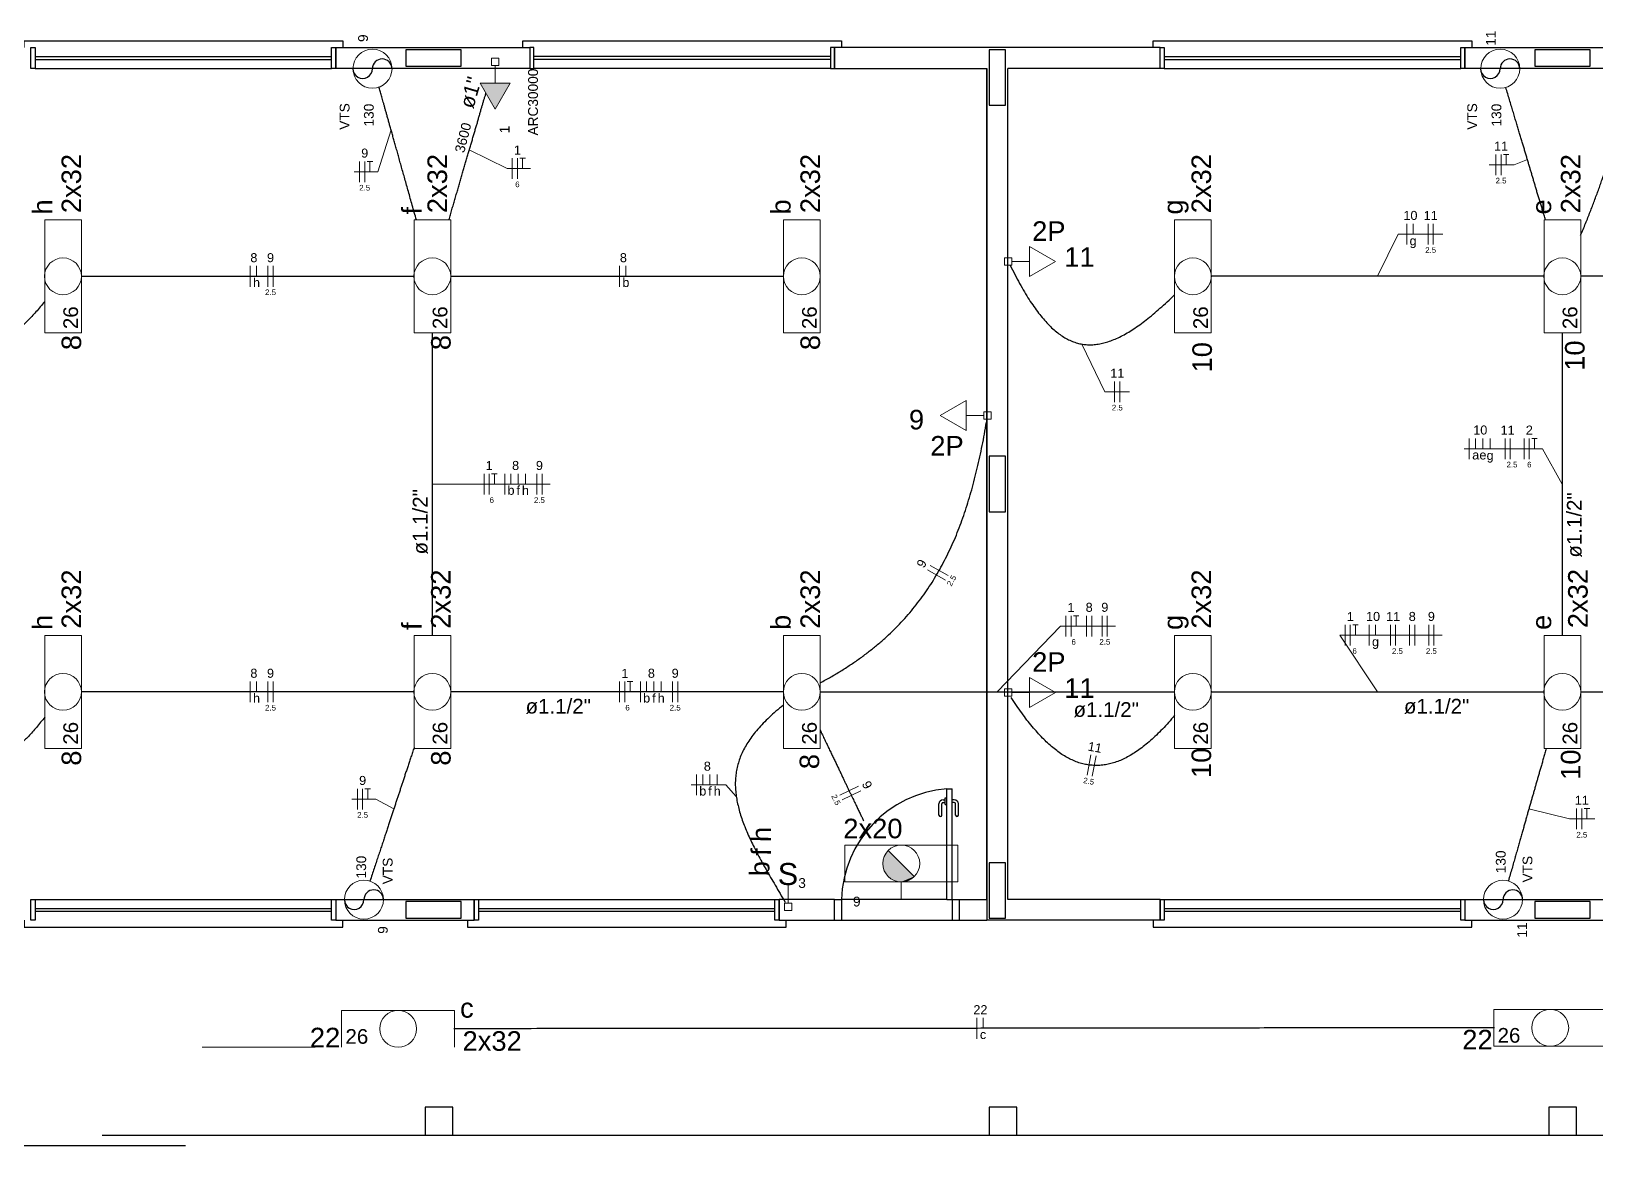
# Model space of a CAD drawing. Extents: x 175 to 700, y 53 to 250.
# Drawn here: x 344 to 355.29, y 209.18 to 217.23 of the extents above; entities that cross this region are included whole.
import ezdxf

# ---------------------------------------------------------------- set-up
doc = ezdxf.new("R2010")
doc.units = 0
doc.header["$LTSCALE"] = 2
doc.linetypes.add('TRACEJADO_G', pattern=[0.375, 0.25, -0.125])
doc.layers.get('0').update_dxf_attribs({"linetype": 'CONTINUOUS'})
for name, color, linetype in [('A-PAREDE', 5, 'CONTINUOUS'), ('A-PISOS-CTEL', 2, 'TRACEJADO_G'), ('A-PISOS-NIVEL', 1, 'CONTINUOUS'), ('A-PORTA', 3, 'CONTINUOUS'), ('A-SOLEIRA', 1, 'CONTINUOUS'), ('AR-ESQ', 2, 'CONTINUOUS')]:
    doc.layers.add(name, color=color, linetype=linetype)
for name, color, linetype, lineweight in [('EL-Condutos', 4, 'CONTINUOUS', 30), ('EL-Fios', 9, 'CONTINUOUS', 20), ('EL-Textos condutos', 7, 'CONTINUOUS', 20), ('EL-Textos fios', 7, 'CONTINUOUS', 20), ('EL-Textos pontos', 5, 'CONTINUOUS', 20), ('P-SIMBOL', 5, 'CONTINUOUS', 20)]:
    doc.layers.add(name, color=color, linetype=linetype, lineweight=lineweight)
doc.styles.add('Arial', font='arial.ttf')

msp = doc.modelspace()

# ---------------------------------------------------------------- hatches: boundary and pattern name
at = {"layer": 'P-SIMBOL', "linetype": 'Continuous'}
for points in [[(347.24, 216.854), (347.348, 216.666), (347.456, 216.854)], [(350.186, 211.314), (350.177, 211.302), (350.173, 211.298), (350.169, 211.293), (350.163, 211.281), (350.16, 211.276), (350.159, 211.273), (350.157, 211.269), (350.156, 211.265), (350.154, 211.258), (350.153, 211.254), (350.151, 211.249), (350.15, 211.242), (350.149, 211.235), (350.149, 211.23), (350.148, 211.225), (350.148, 211.219), (350.149, 211.211), (350.149, 211.207), (350.15, 211.201), (350.15, 211.198), (350.151, 211.195), (350.152, 211.191), (350.152, 211.189), (350.154, 211.185), (350.155, 211.183), (350.155, 211.179), (350.157, 211.177), (350.156, 211.176), (350.157, 211.172), (350.158, 211.168), (350.159, 211.167), (350.16, 211.164), (350.162, 211.162), (350.162, 211.161), (350.164, 211.158), (350.166, 211.155), (350.168, 211.151), (350.17, 211.149), (350.171, 211.147), (350.173, 211.144), (350.174, 211.142), (350.176, 211.14), (350.178, 211.137), (350.18, 211.135), (350.183, 211.132), (350.186, 211.128), (350.188, 211.126), (350.19, 211.124), (350.194, 211.12), (350.197, 211.119), (350.2, 211.116), (350.202, 211.115), (350.204, 211.114), (350.208, 211.111), (350.21, 211.109), (350.215, 211.107), (350.217, 211.105), (350.22, 211.104), (350.222, 211.102), (350.223, 211.102), (350.226, 211.101), (350.227, 211.1), (350.233, 211.098), (350.236, 211.096), (350.238, 211.095), (350.24, 211.095), (350.241, 211.094), (350.244, 211.094), (350.245, 211.093), (350.247, 211.093), (350.249, 211.093), (350.253, 211.092), (350.256, 211.091), (350.259, 211.091), (350.262, 211.09), (350.28, 211.088)], [(350.374, 211.127), (350.186, 211.314), (350.28, 211.088)], [(350.374, 211.127), (350.369, 211.122), (350.365, 211.119), (350.359, 211.115), (350.352, 211.11), (350.35, 211.108), (350.348, 211.107), (350.345, 211.105), (350.342, 211.104), (350.334, 211.1), (350.33, 211.099), (350.323, 211.096), (350.318, 211.094), (350.313, 211.093), (350.304, 211.091), (350.301, 211.09), (350.297, 211.089), (350.28, 211.088)]]:
    msp.add_hatch(color=256, dxfattribs=at).paths.add_polyline_path(points)

# ---------------------------------------------------------------- linework, layer by layer
for centre, start, end in [((346.392, 216.958), 179.981, 0), ((346.533, 216.958), 0.0194, 180), ((354.532, 216.958), 179.982, 0.0006), ((354.673, 216.958), 0.0188, 179.999), ((346.331, 210.959), 179.98, 0.0002), ((346.472, 210.959), 0.0192, 180), ((354.553, 210.959), 179.98, 0.0003), ((354.694, 210.959), 0.0193, 180)]:
    msp.add_arc(centre, 0.0706, start, end)
at = {"layer": 'A-PAREDE', "color": 251}
for p, q in [((349.798, 216.96), (349.798, 217.11)), ((350.898, 217.11), (349.798, 217.11)), ((349.798, 217.11), (349.798, 216.96)), ((352.148, 216.96), (352.148, 217.11)), ((352.148, 216.96), (352.148, 217.11)), ((349.798, 216.96), (350.898, 216.96)), ((350.898, 216.96), (350.898, 210.81)), ((350.898, 216.96), (350.898, 210.96)), ((351.048, 210.96), (351.048, 216.96)), ((352.148, 216.96), (351.048, 216.96)), ((351.048, 210.96), (351.048, 216.96)), ((352.148, 216.96), (351.048, 216.96)), ((346.198, 210.96), (347.198, 210.96)), ((346.198, 210.96), (346.198, 210.81)), ((347.198, 210.96), (347.198, 210.81)), ((349.398, 210.81), (349.398, 210.96)), ((350.698, 210.96), (350.698, 210.81)), ((350.698, 210.96), (350.898, 210.96)), ((352.148, 210.96), (351.048, 210.96)), ((352.148, 210.96), (351.048, 210.96)), ((352.148, 210.96), (352.148, 210.81)), ((352.148, 210.96), (352.148, 210.81)), ((354.348, 210.96), (355.348, 210.96)), ((354.348, 210.96), (354.348, 210.81)), ((346.198, 210.81), (347.198, 210.81)), ((350.698, 210.81), (350.898, 210.81)), ((352.148, 210.81), (350.898, 210.81)), ((352.148, 210.81), (350.898, 210.81)), ((354.348, 210.81), (355.348, 210.81))]:
    msp.add_line(p, q, dxfattribs=at)
for points in [[(347.598, 217.11), (347.598, 216.96), (346.198, 216.96), (346.198, 217.11)], [(346.703, 217.095), (346.703, 216.975), (347.103, 216.975), (347.103, 217.095)], [(350.913, 216.695), (351.033, 216.695), (351.033, 217.095), (350.913, 217.095)], [(350.913, 216.695), (351.033, 216.695), (351.033, 217.095), (350.913, 217.095)], [(352.148, 217.11), (352.178, 217.11), (352.178, 216.96), (352.148, 216.96)], [(352.148, 217.11), (352.178, 217.11), (352.178, 216.96), (352.148, 216.96)], [(355.748, 217.11), (355.748, 216.96), (354.348, 216.96), (354.348, 217.11)], [(354.853, 217.095), (354.853, 216.975), (355.253, 216.975), (355.253, 217.095)], [(350.913, 213.76), (351.033, 213.76), (351.033, 214.16), (350.913, 214.16)], [(350.913, 213.76), (351.033, 213.76), (351.033, 214.16), (350.913, 214.16)], [(350.913, 210.825), (351.033, 210.825), (351.033, 211.225), (350.913, 211.225)], [(350.913, 210.825), (351.033, 210.825), (351.033, 211.225), (350.913, 211.225)], [(346.703, 210.945), (346.703, 210.825), (347.103, 210.825), (347.103, 210.945)], [(349.798, 210.96), (349.398, 210.96), (349.398, 210.81), (349.798, 210.81)], [(352.148, 210.96), (352.178, 210.96), (352.178, 210.81), (352.148, 210.81)], [(352.148, 210.96), (352.178, 210.96), (352.178, 210.81), (352.148, 210.81)], [(354.853, 210.945), (354.853, 210.825), (355.253, 210.825), (355.253, 210.945)], [(347.043, 209.46), (346.843, 209.46), (346.843, 209.26), (347.043, 209.26)], [(351.113, 209.46), (350.913, 209.46), (350.913, 209.26), (351.113, 209.26)], [(351.113, 209.46), (350.913, 209.46), (350.913, 209.26), (351.113, 209.26)], [(355.153, 209.46), (354.953, 209.46), (354.953, 209.26), (355.153, 209.26)]]:
    msp.add_lwpolyline(points, close=True, dxfattribs=at)
for points in [[(352.148, 217.11), (350.898, 217.11)], [(352.148, 217.11), (350.898, 217.11)], [(350.898, 210.96), (350.898, 210.96), (350.898, 216.96)], [(350.898, 210.96), (350.898, 210.96), (350.898, 216.96)]]:
    msp.add_lwpolyline(points, dxfattribs=at)
at = {"layer": 'A-PISOS-CTEL', "color": 251, "linetype": 'TRACEJADO_G', "ltscale": 150}
msp.add_line((345.113, 209.183), (342.162, 209.183), dxfattribs=at)
at = {"layer": 'A-PISOS-NIVEL', "color": 251}
for q in [(369.748, 209.26), (344.513, 209.26)]:
    msp.add_line((344.513, 209.26), q, dxfattribs=at)
at = {"layer": 'A-PORTA', "color": 251}
for p, q in [((350.552, 211.57), (350.552, 211.65)), ((350.572, 211.57), (350.572, 211.65)), ((350.582, 211.68), (350.597, 211.68)), ((350.582, 211.66), (350.597, 211.66)), ((350.597, 211.645), (350.597, 211.695)), ((350.597, 211.695), (350.602, 211.695)), ((350.597, 211.645), (350.602, 211.645)), ((350.647, 211.695), (350.642, 211.695)), ((350.647, 211.645), (350.642, 211.645)), ((350.647, 211.645), (350.647, 211.695)), ((350.662, 211.68), (350.647, 211.68)), ((350.662, 211.66), (350.647, 211.66)), ((350.672, 211.57), (350.672, 211.65)), ((350.692, 211.57), (350.692, 211.65))]:
    msp.add_line(p, q, dxfattribs=at)
for centre, radius, start, end in [((350.677, 210.933), 0.83, 94.7788, 178.1499), ((350.582, 211.65), 0.03, 90, 180), ((350.582, 211.65), 0.01, 90, 180), ((350.662, 211.65), 0.03, 0, 90), ((350.662, 211.65), 0.01, 0, 90), ((350.562, 211.57), 0.01, 180, 0), ((350.682, 211.57), 0.01, 180, 0)]:
    msp.add_arc(centre, radius, start, end, dxfattribs=at)
at = {"layer": 'A-SOLEIRA', "color": 251}
for p, q in [((350.608, 210.96), (349.848, 210.96)), ((349.848, 210.81), (350.648, 210.81))]:
    msp.add_line(p, q, dxfattribs=at)
at = {"layer": 'AR-ESQ', "color": 251}
for p, q in [((344.028, 217.045), (346.168, 217.045)), ((349.768, 217.045), (347.628, 217.045)), ((352.178, 217.045), (354.318, 217.045)), ((344.028, 217.025), (346.168, 217.025)), ((344.028, 216.96), (346.168, 216.96)), ((349.768, 217.025), (347.628, 217.025)), ((349.768, 216.96), (347.628, 216.96)), ((352.178, 217.025), (354.318, 217.025)), ((352.178, 216.96), (354.318, 216.96)), ((350.608, 210.96), (350.608, 211.76)), ((350.608, 211.76), (350.648, 211.76)), ((350.648, 210.96), (350.648, 211.76)), ((344.028, 210.96), (346.168, 210.96)), ((347.228, 210.96), (349.368, 210.96)), ((349.798, 210.96), (349.848, 210.96)), ((349.848, 210.96), (349.848, 210.81)), ((350.608, 210.96), (350.648, 210.96)), ((350.648, 210.96), (350.648, 210.81)), ((350.648, 210.96), (350.698, 210.96)), ((352.178, 210.96), (354.318, 210.96)), ((344.028, 210.895), (346.168, 210.895)), ((344.028, 210.875), (346.168, 210.875)), ((347.228, 210.895), (349.368, 210.895)), ((347.228, 210.875), (349.368, 210.875)), ((352.178, 210.895), (354.318, 210.895)), ((352.178, 210.875), (354.318, 210.875)), ((349.798, 210.81), (349.848, 210.81)), ((350.648, 210.81), (350.698, 210.81))]:
    msp.add_line(p, q, dxfattribs=at)
for points in [[(343.948, 217.11), (343.948, 217.16), (346.248, 217.16), (346.248, 217.11)], [(347.548, 217.11), (347.548, 217.16), (349.848, 217.16), (349.848, 217.11)], [(352.098, 217.11), (352.098, 217.16), (354.398, 217.16), (354.398, 217.11)], [(343.948, 210.81), (343.948, 210.76), (346.248, 210.76), (346.248, 210.81)], [(347.148, 210.81), (347.148, 210.76), (349.448, 210.76), (349.448, 210.81)], [(352.098, 210.81), (352.098, 210.76), (354.398, 210.76), (354.398, 210.81)]]:
    msp.add_lwpolyline(points, dxfattribs=at)
for points in [[(343.998, 217.11), (344.028, 217.11), (344.028, 216.96), (343.998, 216.96)], [(346.168, 217.11), (346.198, 217.11), (346.198, 216.96), (346.168, 216.96)], [(347.628, 217.11), (347.598, 217.11), (347.598, 216.96), (347.628, 216.96)], [(349.798, 217.11), (349.768, 217.11), (349.768, 216.96), (349.798, 216.96)], [(354.318, 217.11), (354.348, 217.11), (354.348, 216.96), (354.318, 216.96)], [(343.998, 210.96), (344.028, 210.96), (344.028, 210.81), (343.998, 210.81)], [(346.168, 210.96), (346.198, 210.96), (346.198, 210.81), (346.168, 210.81)], [(347.198, 210.96), (347.228, 210.96), (347.228, 210.81), (347.198, 210.81)], [(349.368, 210.96), (349.398, 210.96), (349.398, 210.81), (349.368, 210.81)], [(354.318, 210.96), (354.348, 210.96), (354.348, 210.81), (354.318, 210.81)]]:
    msp.add_lwpolyline(points, close=True, dxfattribs=at)
at = {"layer": 'EL-Condutos', "linetype": 'Continuous'}
for points in [[(346.78, 215.866), (346.765, 215.92), (346.75, 215.972), (346.736, 216.022), (346.722, 216.071), (346.709, 216.118), (346.697, 216.163), (346.684, 216.206), (346.672, 216.248), (346.661, 216.289), (346.65, 216.328), (346.64, 216.365), (346.63, 216.401), (346.62, 216.435), (346.611, 216.468), (346.602, 216.5), (346.593, 216.53), (346.585, 216.559), (346.578, 216.586), (346.57, 216.613), (346.563, 216.638), (346.556, 216.661), (346.55, 216.684), (346.544, 216.706), (346.538, 216.726), (346.533, 216.745), (346.528, 216.763), (346.523, 216.78), (346.518, 216.796), (346.514, 216.812), (346.51, 216.826)], [(354.929, 215.867), (354.919, 215.901), (354.909, 215.934), (354.9, 215.966), (354.89, 215.996), (354.882, 216.026), (354.873, 216.055), (354.864, 216.083), (354.856, 216.111), (354.848, 216.138), (354.84, 216.165), (354.832, 216.192), (354.824, 216.219), (354.816, 216.245), (354.808, 216.272), (354.8, 216.299), (354.792, 216.327), (354.783, 216.355), (354.775, 216.384), (354.766, 216.413), (354.757, 216.444), (354.747, 216.475), (354.737, 216.507), (354.727, 216.541), (354.717, 216.576), (354.706, 216.613), (354.695, 216.651), (354.683, 216.691), (354.67, 216.733), (354.657, 216.777), (354.643, 216.822)], [(347.015, 215.868), (347.026, 215.904), (347.036, 215.941), (347.047, 215.977), (347.057, 216.013), (347.068, 216.049), (347.078, 216.084), (347.088, 216.119), (347.098, 216.154), (347.108, 216.188), (347.118, 216.222), (347.128, 216.255), (347.138, 216.288), (347.147, 216.321), (347.157, 216.353), (347.166, 216.384), (347.175, 216.415), (347.184, 216.445), (347.192, 216.475), (347.201, 216.505), (347.209, 216.533), (347.218, 216.561), (347.226, 216.589), (347.233, 216.615), (347.241, 216.641), (347.248, 216.667), (347.255, 216.691), (347.262, 216.715), (347.269, 216.738), (347.276, 216.76), (347.282, 216.782)], [(355.183, 215.755), (355.202, 215.798), (355.219, 215.841), (355.236, 215.883), (355.252, 215.925), (355.268, 215.965), (355.283, 216.005), (355.298, 216.044), (355.312, 216.082), (355.325, 216.12), (355.338, 216.157), (355.351, 216.193), (355.362, 216.228), (355.374, 216.262), (355.384, 216.296), (355.395, 216.329), (355.404, 216.361), (355.414, 216.393), (355.423, 216.423), (355.431, 216.453), (355.439, 216.482), (355.447, 216.51), (355.454, 216.538), (355.46, 216.565), (355.467, 216.59), (355.473, 216.616), (355.478, 216.64), (355.484, 216.664), (355.489, 216.687), (355.493, 216.709), (355.497, 216.73)], [(344.096, 215.276), (344.034, 215.202), (343.973, 215.138), (343.914, 215.083), (343.857, 215.038), (343.802, 215.002), (343.749, 214.974), (343.697, 214.954), (343.647, 214.941), (343.599, 214.935), (343.552, 214.935), (343.508, 214.941), (343.464, 214.953), (343.422, 214.969), (343.382, 214.99), (343.343, 215.015), (343.306, 215.043), (343.27, 215.074), (343.235, 215.108), (343.202, 215.144), (343.17, 215.182), (343.14, 215.221), (343.111, 215.26), (343.083, 215.299), (343.056, 215.338), (343.03, 215.377), (343.005, 215.414), (342.982, 215.449), (342.96, 215.482), (342.938, 215.513), (342.918, 215.54)], [(344.362, 215.459), (344.475, 215.459), (344.58, 215.459), (344.68, 215.459), (344.773, 215.459), (344.862, 215.459), (344.946, 215.459), (345.025, 215.459), (345.101, 215.459), (345.173, 215.459), (345.242, 215.459), (345.309, 215.459), (345.374, 215.459), (345.438, 215.459), (345.5, 215.459), (345.562, 215.459), (345.624, 215.459), (345.687, 215.459), (345.751, 215.459), (345.816, 215.459), (345.883, 215.459), (345.952, 215.459), (346.024, 215.459), (346.1, 215.459), (346.179, 215.459), (346.263, 215.459), (346.351, 215.459), (346.445, 215.459), (346.544, 215.459), (346.65, 215.459), (346.762, 215.459)], [(347.029, 215.459), (347.141, 215.459), (347.247, 215.459), (347.346, 215.459), (347.44, 215.459), (347.528, 215.459), (347.612, 215.459), (347.691, 215.459), (347.767, 215.459), (347.839, 215.459), (347.908, 215.459), (347.975, 215.459), (348.04, 215.459), (348.104, 215.459), (348.166, 215.459), (348.229, 215.459), (348.291, 215.459), (348.353, 215.459), (348.417, 215.459), (348.482, 215.459), (348.549, 215.459), (348.618, 215.459), (348.69, 215.459), (348.766, 215.459), (348.845, 215.459), (348.929, 215.459), (349.017, 215.459), (349.111, 215.459), (349.211, 215.459), (349.316, 215.459), (349.429, 215.459)], [(351.065, 215.54), (351.1, 215.471), (351.134, 215.407), (351.169, 215.347), (351.203, 215.291), (351.237, 215.24), (351.271, 215.194), (351.306, 215.152), (351.34, 215.114), (351.374, 215.08), (351.409, 215.051), (351.444, 215.026), (351.479, 215.006), (351.515, 214.989), (351.551, 214.977), (351.587, 214.969), (351.625, 214.965), (351.663, 214.965), (351.702, 214.97), (351.741, 214.978), (351.782, 214.99), (351.823, 215.006), (351.866, 215.026), (351.91, 215.05), (351.954, 215.078), (352.001, 215.11), (352.048, 215.145), (352.097, 215.185), (352.147, 215.228), (352.199, 215.275), (352.252, 215.325)], [(354.918, 215.459), (354.806, 215.459), (354.7, 215.459), (354.601, 215.459), (354.507, 215.459), (354.418, 215.459), (354.335, 215.459), (354.255, 215.459), (354.18, 215.459), (354.108, 215.459), (354.038, 215.459), (353.971, 215.459), (353.906, 215.459), (353.843, 215.459), (353.78, 215.459), (353.718, 215.459), (353.656, 215.459), (353.593, 215.459), (353.53, 215.459), (353.465, 215.459), (353.398, 215.459), (353.328, 215.459), (353.256, 215.459), (353.181, 215.459), (353.101, 215.459), (353.018, 215.459), (352.929, 215.459), (352.836, 215.459), (352.736, 215.459), (352.63, 215.459), (352.518, 215.459)], [(357.584, 215.459), (357.472, 215.459), (357.366, 215.459), (357.267, 215.459), (357.173, 215.459), (357.085, 215.459), (357.001, 215.459), (356.922, 215.459), (356.846, 215.459), (356.774, 215.459), (356.705, 215.459), (356.638, 215.459), (356.573, 215.459), (356.509, 215.459), (356.447, 215.459), (356.384, 215.459), (356.322, 215.459), (356.26, 215.459), (356.196, 215.459), (356.131, 215.459), (356.064, 215.459), (355.995, 215.459), (355.923, 215.459), (355.847, 215.459), (355.768, 215.459), (355.684, 215.459), (355.596, 215.459), (355.502, 215.459), (355.402, 215.459), (355.297, 215.459), (355.184, 215.459)], [(346.895, 215.051), (346.895, 214.955), (346.895, 214.864), (346.895, 214.777), (346.895, 214.695), (346.895, 214.616), (346.895, 214.54), (346.895, 214.468), (346.895, 214.398), (346.895, 214.331), (346.895, 214.266), (346.895, 214.203), (346.895, 214.14), (346.895, 214.079), (346.895, 214.019), (346.895, 213.959), (346.895, 213.899), (346.895, 213.839), (346.895, 213.777), (346.895, 213.715), (346.895, 213.652), (346.895, 213.587), (346.895, 213.519), (346.895, 213.45), (346.895, 213.377), (346.895, 213.302), (346.895, 213.223), (346.895, 213.141), (346.895, 213.054), (346.895, 212.963), (346.895, 212.867)], [(355.051, 215.051), (355.051, 214.955), (355.051, 214.864), (355.051, 214.777), (355.051, 214.695), (355.051, 214.616), (355.051, 214.54), (355.051, 214.468), (355.051, 214.398), (355.051, 214.331), (355.051, 214.266), (355.051, 214.203), (355.051, 214.14), (355.051, 214.079), (355.051, 214.019), (355.051, 213.959), (355.051, 213.899), (355.051, 213.839), (355.051, 213.777), (355.051, 213.715), (355.051, 213.652), (355.051, 213.587), (355.051, 213.519), (355.051, 213.45), (355.051, 213.377), (355.051, 213.302), (355.051, 213.223), (355.051, 213.141), (355.051, 213.054), (355.051, 212.963), (355.051, 212.867)], [(349.694, 212.525), (349.77, 212.566), (349.842, 212.609), (349.912, 212.654), (349.978, 212.699), (350.041, 212.746), (350.102, 212.795), (350.16, 212.845), (350.215, 212.896), (350.267, 212.949), (350.317, 213.003), (350.364, 213.059), (350.409, 213.116), (350.452, 213.174), (350.492, 213.234), (350.53, 213.296), (350.566, 213.359), (350.6, 213.423), (350.632, 213.489), (350.663, 213.557), (350.691, 213.626), (350.718, 213.697), (350.743, 213.769), (350.766, 213.843), (350.788, 213.918), (350.809, 213.996), (350.828, 214.074), (350.847, 214.155), (350.864, 214.237), (350.88, 214.32), (350.894, 214.405)], [(344.098, 212.277), (344.037, 212.203), (343.979, 212.138), (343.922, 212.082), (343.866, 212.033), (343.813, 211.992), (343.761, 211.958), (343.71, 211.931), (343.661, 211.911), (343.614, 211.897), (343.568, 211.888), (343.524, 211.886), (343.481, 211.888), (343.439, 211.895), (343.399, 211.907), (343.36, 211.923), (343.322, 211.943), (343.286, 211.966), (343.251, 211.993), (343.217, 212.022), (343.184, 212.053), (343.153, 212.087), (343.122, 212.123), (343.092, 212.159), (343.064, 212.197), (343.036, 212.236), (343.01, 212.275), (342.984, 212.314), (342.959, 212.353), (342.935, 212.391), (342.912, 212.428)], [(346.762, 212.459), (346.65, 212.459), (346.544, 212.459), (346.445, 212.459), (346.351, 212.459), (346.263, 212.459), (346.179, 212.459), (346.1, 212.459), (346.024, 212.459), (345.952, 212.459), (345.883, 212.459), (345.816, 212.459), (345.751, 212.459), (345.687, 212.459), (345.624, 212.459), (345.562, 212.459), (345.5, 212.459), (345.438, 212.459), (345.374, 212.459), (345.309, 212.459), (345.242, 212.459), (345.173, 212.459), (345.101, 212.459), (345.025, 212.459), (344.946, 212.459), (344.862, 212.459), (344.773, 212.459), (344.68, 212.459), (344.58, 212.459), (344.475, 212.459), (344.362, 212.459)], [(349.429, 212.459), (349.316, 212.459), (349.211, 212.459), (349.111, 212.459), (349.017, 212.459), (348.929, 212.459), (348.845, 212.459), (348.766, 212.459), (348.69, 212.459), (348.618, 212.459), (348.549, 212.459), (348.482, 212.459), (348.417, 212.459), (348.353, 212.459), (348.291, 212.459), (348.229, 212.459), (348.166, 212.459), (348.104, 212.459), (348.04, 212.459), (347.975, 212.459), (347.908, 212.459), (347.839, 212.459), (347.767, 212.459), (347.691, 212.459), (347.612, 212.459), (347.528, 212.459), (347.44, 212.459), (347.346, 212.459), (347.247, 212.459), (347.141, 212.459), (347.029, 212.459)], [(349.694, 212.459), (349.814, 212.459), (349.927, 212.459), (350.033, 212.459), (350.133, 212.459), (350.227, 212.459), (350.317, 212.459), (350.401, 212.459), (350.482, 212.459), (350.559, 212.459), (350.632, 212.459), (350.704, 212.459), (350.773, 212.459), (350.841, 212.459), (350.907, 212.459), (350.973, 212.459), (351.039, 212.459), (351.106, 212.459), (351.174, 212.459), (351.243, 212.459), (351.314, 212.459), (351.388, 212.459), (351.465, 212.459), (351.545, 212.459), (351.63, 212.459), (351.719, 212.459), (351.814, 212.459), (351.914, 212.459), (352.02, 212.459), (352.133, 212.459), (352.253, 212.459)], [(352.253, 212.289), (352.209, 212.238), (352.165, 212.19), (352.121, 212.147), (352.079, 212.107), (352.036, 212.072), (351.994, 212.04), (351.953, 212.013), (351.912, 211.989), (351.872, 211.969), (351.832, 211.953), (351.792, 211.941), (351.753, 211.933), (351.714, 211.928), (351.676, 211.928), (351.637, 211.931), (351.599, 211.938), (351.561, 211.948), (351.523, 211.963), (351.486, 211.981), (351.448, 212.002), (351.411, 212.028), (351.374, 212.057), (351.336, 212.09), (351.299, 212.126), (351.262, 212.166), (351.225, 212.209), (351.187, 212.256), (351.15, 212.307), (351.112, 212.361), (351.074, 212.419)], [(352.518, 212.459), (352.63, 212.459), (352.736, 212.459), (352.836, 212.459), (352.929, 212.459), (353.018, 212.459), (353.101, 212.459), (353.181, 212.459), (353.256, 212.459), (353.328, 212.459), (353.398, 212.459), (353.465, 212.459), (353.53, 212.459), (353.593, 212.459), (353.656, 212.459), (353.718, 212.459), (353.78, 212.459), (353.843, 212.459), (353.906, 212.459), (353.971, 212.459), (354.038, 212.459), (354.108, 212.459), (354.18, 212.459), (354.255, 212.459), (354.335, 212.459), (354.418, 212.459), (354.507, 212.459), (354.601, 212.459), (354.7, 212.459), (354.806, 212.459), (354.918, 212.459)], [(355.184, 212.459), (355.297, 212.459), (355.402, 212.459), (355.502, 212.459), (355.596, 212.459), (355.684, 212.459), (355.768, 212.459), (355.847, 212.459), (355.923, 212.459), (355.995, 212.459), (356.064, 212.459), (356.131, 212.459), (356.196, 212.459), (356.26, 212.459), (356.322, 212.459), (356.384, 212.459), (356.447, 212.459), (356.509, 212.459), (356.573, 212.459), (356.638, 212.459), (356.705, 212.459), (356.774, 212.459), (356.846, 212.459), (356.922, 212.459), (357.001, 212.459), (357.085, 212.459), (357.173, 212.459), (357.267, 212.459), (357.366, 212.459), (357.472, 212.459), (357.584, 212.459)], [(349.429, 212.363), (349.375, 212.319), (349.327, 212.275), (349.283, 212.232), (349.244, 212.189), (349.209, 212.147), (349.179, 212.104), (349.153, 212.062), (349.132, 212.02), (349.114, 211.977), (349.101, 211.935), (349.091, 211.892), (349.085, 211.849), (349.082, 211.806), (349.083, 211.762), (349.087, 211.718), (349.094, 211.673), (349.104, 211.628), (349.116, 211.581), (349.132, 211.534), (349.15, 211.486), (349.17, 211.438), (349.193, 211.388), (349.218, 211.337), (349.245, 211.285), (349.274, 211.231), (349.304, 211.176), (349.336, 211.12), (349.37, 211.063), (349.405, 211.003), (349.441, 210.942)], [(349.694, 212.184), (349.711, 212.148), (349.727, 212.113), (349.744, 212.079), (349.759, 212.047), (349.774, 212.015), (349.789, 211.985), (349.803, 211.956), (349.816, 211.928), (349.829, 211.901), (349.842, 211.875), (349.854, 211.849), (349.865, 211.825), (349.876, 211.802), (349.887, 211.78), (349.897, 211.758), (349.907, 211.738), (349.917, 211.718), (349.926, 211.699), (349.934, 211.681), (349.943, 211.664), (349.951, 211.647), (349.958, 211.631), (349.965, 211.616), (349.972, 211.602), (349.979, 211.588), (349.985, 211.575), (349.991, 211.562), (349.997, 211.551), (350.002, 211.539), (350.008, 211.528)], [(346.763, 212.057), (346.752, 212.022), (346.741, 211.989), (346.73, 211.957), (346.72, 211.926), (346.71, 211.896), (346.7, 211.867), (346.691, 211.838), (346.682, 211.81), (346.673, 211.783), (346.664, 211.756), (346.655, 211.729), (346.646, 211.702), (346.637, 211.675), (346.628, 211.648), (346.619, 211.62), (346.61, 211.593), (346.601, 211.564), (346.591, 211.535), (346.581, 211.506), (346.571, 211.475), (346.561, 211.444), (346.55, 211.411), (346.539, 211.377), (346.527, 211.341), (346.515, 211.305), (346.502, 211.266), (346.489, 211.226), (346.475, 211.184), (346.46, 211.14), (346.445, 211.093)], [(354.935, 212.05), (354.925, 212.016), (354.916, 211.984), (354.907, 211.952), (354.898, 211.921), (354.889, 211.892), (354.881, 211.863), (354.873, 211.834), (354.865, 211.807), (354.857, 211.78), (354.85, 211.753), (354.842, 211.726), (354.834, 211.699), (354.827, 211.673), (354.819, 211.646), (354.811, 211.618), (354.803, 211.591), (354.795, 211.563), (354.787, 211.534), (354.779, 211.505), (354.77, 211.474), (354.761, 211.443), (354.752, 211.41), (354.742, 211.377), (354.732, 211.341), (354.722, 211.305), (354.711, 211.267), (354.7, 211.227), (354.688, 211.185), (354.675, 211.141), (354.662, 211.095)], [(354.562, 210.034), (354.21, 210.034), (353.879, 210.033), (353.567, 210.033), (353.274, 210.033), (352.997, 210.033), (352.735, 210.032), (352.486, 210.032), (352.25, 210.032), (352.024, 210.032), (351.807, 210.031), (351.598, 210.031), (351.395, 210.031), (351.196, 210.031), (351, 210.031), (350.806, 210.03), (350.612, 210.03), (350.416, 210.03), (350.217, 210.03), (350.014, 210.03), (349.804, 210.03), (349.588, 210.029), (349.362, 210.029), (349.125, 210.029), (348.877, 210.029), (348.615, 210.028), (348.338, 210.028), (348.045, 210.028), (347.733, 210.028), (347.402, 210.027), (347.05, 210.027)]]:
    msp.add_spline(points, degree=3, dxfattribs=at)
at = {"layer": 'EL-Fios'}
for p, q in [((346.37, 216.138), (346.37, 216.288)), ((346.407, 216.138), (346.407, 216.288)), ((346.425, 216.288), (346.465, 216.288)), ((346.445, 216.213), (346.445, 216.288)), ((347.472, 216.162), (347.472, 216.312)), ((347.509, 216.162), (347.509, 216.312)), ((347.527, 216.312), (347.567, 216.312)), ((347.547, 216.237), (347.547, 216.312)), ((354.571, 216.189), (354.571, 216.339)), ((354.609, 216.189), (354.609, 216.339)), ((354.626, 216.339), (354.666, 216.339)), ((354.646, 216.264), (354.646, 216.339)), ((353.929, 215.688), (353.929, 215.838)), ((353.974, 215.763), (353.974, 215.838)), ((354.082, 215.688), (354.082, 215.838)), ((354.119, 215.688), (354.119, 215.838)), ((345.581, 215.384), (345.581, 215.534)), ((345.626, 215.459), (345.626, 215.534)), ((345.708, 215.384), (345.708, 215.534)), ((345.746, 215.384), (345.746, 215.534)), ((348.247, 215.384), (348.247, 215.534)), ((348.292, 215.459), (348.292, 215.534)), ((351.82, 214.55), (351.82, 214.7)), ((351.858, 214.55), (351.858, 214.7)), ((354.38, 214.139), (354.38, 214.289)), ((354.425, 214.214), (354.425, 214.289)), ((354.478, 214.214), (354.478, 214.289)), ((354.53, 214.214), (354.53, 214.289)), ((354.638, 214.139), (354.638, 214.289)), ((354.675, 214.139), (354.675, 214.289)), ((354.775, 214.139), (354.775, 214.289)), ((354.813, 214.139), (354.813, 214.289)), ((354.83, 214.289), (354.87, 214.289)), ((354.85, 214.214), (354.85, 214.289)), ((347.268, 213.884), (347.268, 214.034)), ((347.305, 213.884), (347.305, 214.034)), ((347.323, 214.034), (347.363, 214.034)), ((347.343, 213.959), (347.343, 214.034)), ((347.418, 213.884), (347.418, 214.034)), ((347.462, 213.959), (347.462, 214.034)), ((347.515, 213.959), (347.515, 214.034)), ((347.567, 213.959), (347.567, 214.034)), ((347.649, 213.884), (347.649, 214.034)), ((347.687, 213.884), (347.687, 214.034)), ((350.599, 213.265), (350.469, 213.339)), ((350.618, 213.298), (350.488, 213.372)), ((351.467, 212.859), (351.467, 213.009)), ((351.505, 212.859), (351.505, 213.009)), ((351.522, 213.009), (351.562, 213.009)), ((351.542, 212.934), (351.542, 213.009)), ((351.617, 212.859), (351.617, 213.009)), ((351.655, 212.859), (351.655, 213.009)), ((351.73, 212.859), (351.73, 213.009)), ((351.767, 212.859), (351.767, 213.009)), ((353.483, 212.793), (353.483, 212.943)), ((353.52, 212.793), (353.52, 212.943)), ((353.538, 212.943), (353.578, 212.943)), ((353.558, 212.868), (353.558, 212.943)), ((353.658, 212.793), (353.658, 212.943)), ((353.703, 212.868), (353.703, 212.943)), ((353.811, 212.793), (353.811, 212.943)), ((353.848, 212.793), (353.848, 212.943)), ((353.949, 212.793), (353.949, 212.943)), ((353.986, 212.793), (353.986, 212.943)), ((354.087, 212.793), (354.087, 212.943)), ((354.124, 212.793), (354.124, 212.943)), ((345.581, 212.384), (345.581, 212.534)), ((345.626, 212.459), (345.626, 212.534)), ((345.708, 212.384), (345.708, 212.534)), ((345.746, 212.384), (345.746, 212.534)), ((348.247, 212.384), (348.247, 212.534)), ((348.285, 212.384), (348.285, 212.534)), ((348.302, 212.534), (348.342, 212.534)), ((348.322, 212.459), (348.322, 212.534)), ((348.397, 212.384), (348.397, 212.534)), ((348.442, 212.459), (348.442, 212.534)), ((348.494, 212.459), (348.494, 212.534)), ((348.547, 212.459), (348.547, 212.534)), ((348.629, 212.384), (348.629, 212.534)), ((348.667, 212.384), (348.667, 212.534)), ((351.622, 211.857), (351.649, 212.004)), ((351.658, 211.85), (351.686, 211.998)), ((348.802, 211.713), (348.802, 211.863)), ((348.847, 211.788), (348.847, 211.863)), ((348.899, 211.788), (348.899, 211.863)), ((348.951, 211.788), (348.951, 211.863)), ((346.354, 211.61), (346.354, 211.76)), ((346.392, 211.61), (346.392, 211.76)), ((346.409, 211.76), (346.449, 211.76)), ((346.429, 211.685), (346.429, 211.76)), ((349.836, 211.714), (349.971, 211.778)), ((349.852, 211.68), (349.987, 211.745)), ((355.154, 211.468), (355.154, 211.618)), ((355.192, 211.468), (355.192, 211.618)), ((355.209, 211.618), (355.249, 211.618)), ((355.229, 211.543), (355.229, 211.618)), ((350.825, 209.955), (350.825, 210.105)), ((350.87, 210.03), (350.87, 210.105))]:
    msp.add_line(p, q, dxfattribs=at)
at = {"layer": 'EL-Textos fios'}
for p, q in [((346.597, 216.516), (346.502, 216.213)), ((347.162, 216.371), (347.434, 216.237)), ((354.704, 216.264), (354.523, 216.264)), ((354.799, 216.303), (354.704, 216.264)), ((346.502, 216.213), (346.332, 216.213)), ((347.434, 216.237), (347.604, 216.237)), ((353.718, 215.459), (353.866, 215.763)), ((353.866, 215.763), (354.189, 215.763)), ((351.584, 214.969), (351.75, 214.625)), ((351.75, 214.625), (351.928, 214.625)), ((354.908, 214.214), (354.343, 214.214)), ((355.051, 213.959), (354.908, 214.214)), ((346.895, 213.959), (347.23, 213.959)), ((347.23, 213.959), (347.746, 213.959)), ((350.973, 212.459), (351.43, 212.934)), ((351.43, 212.934), (351.827, 212.934)), ((353.718, 212.459), (353.445, 212.868)), ((353.445, 212.868), (354.184, 212.868)), ((349.014, 211.788), (348.764, 211.788)), ((349.088, 211.704), (349.014, 211.788)), ((346.487, 211.685), (346.314, 211.685)), ((346.617, 211.615), (346.487, 211.685)), ((354.81, 211.615), (355.103, 211.543)), ((355.103, 211.543), (355.287, 211.543))]:
    msp.add_line(p, q, dxfattribs=at)
at = {"layer": 'P-SIMBOL'}
for p, q in [((347.322, 217.035), (347.375, 217.035)), ((347.322, 216.982), (347.322, 217.035)), ((347.375, 217.035), (347.375, 216.982)), ((347.375, 216.982), (347.322, 216.982)), ((347.348, 216.854), (347.348, 216.982)), ((347.24, 216.854), (347.456, 216.854)), ((347.348, 216.666), (347.24, 216.854)), ((347.456, 216.854), (347.348, 216.666)), ((344.097, 215.051), (344.097, 215.867)), ((344.097, 215.867), (344.362, 215.867)), ((344.362, 215.051), (344.362, 215.867)), ((346.763, 215.051), (346.763, 215.867)), ((346.763, 215.867), (347.028, 215.867)), ((347.028, 215.051), (347.028, 215.867)), ((349.429, 215.051), (349.429, 215.867)), ((349.429, 215.867), (349.694, 215.867)), ((349.694, 215.051), (349.694, 215.867)), ((352.252, 215.051), (352.252, 215.867)), ((352.252, 215.867), (352.517, 215.867)), ((352.517, 215.051), (352.517, 215.867)), ((354.919, 215.051), (354.919, 215.867)), ((354.919, 215.867), (355.184, 215.867)), ((355.184, 215.051), (355.184, 215.867)), ((351.025, 215.539), (351.025, 215.593)), ((351.025, 215.593), (351.078, 215.593)), ((351.078, 215.593), (351.078, 215.539)), ((351.206, 215.566), (351.078, 215.566)), ((351.206, 215.674), (351.394, 215.566)), ((351.206, 215.458), (351.206, 215.674)), ((351.394, 215.566), (351.206, 215.458)), ((351.078, 215.539), (351.025, 215.539)), ((344.097, 215.051), (344.362, 215.051)), ((346.763, 215.051), (347.028, 215.051)), ((349.429, 215.051), (349.694, 215.051)), ((352.252, 215.051), (352.517, 215.051)), ((354.919, 215.051), (355.184, 215.051)), ((350.561, 214.455), (350.748, 214.563)), ((350.748, 214.563), (350.748, 214.347)), ((350.748, 214.347), (350.561, 214.455)), ((350.748, 214.455), (350.876, 214.455)), ((350.876, 214.428), (350.876, 214.481)), ((350.876, 214.481), (350.929, 214.481)), ((350.929, 214.481), (350.929, 214.428)), ((350.929, 214.428), (350.876, 214.428)), ((344.097, 212.051), (344.097, 212.867)), ((344.097, 212.867), (344.362, 212.867)), ((344.362, 212.051), (344.362, 212.867)), ((346.763, 212.051), (346.763, 212.867)), ((346.763, 212.867), (347.028, 212.867)), ((347.028, 212.051), (347.028, 212.867)), ((349.429, 212.051), (349.429, 212.867)), ((349.429, 212.867), (349.694, 212.867)), ((349.694, 212.051), (349.694, 212.867)), ((352.252, 212.051), (352.252, 212.867)), ((352.252, 212.867), (352.517, 212.867)), ((352.517, 212.051), (352.517, 212.867)), ((354.919, 212.051), (354.919, 212.867)), ((354.919, 212.867), (355.184, 212.867)), ((355.184, 212.051), (355.184, 212.867)), ((351.206, 212.563), (351.394, 212.454)), ((351.206, 212.346), (351.206, 212.563)), ((351.025, 212.428), (351.025, 212.481)), ((351.025, 212.481), (351.078, 212.481)), ((351.078, 212.428), (351.025, 212.428)), ((351.078, 212.481), (351.078, 212.428)), ((351.206, 212.454), (351.078, 212.454)), ((351.394, 212.454), (351.206, 212.346)), ((344.097, 212.051), (344.362, 212.051)), ((346.763, 212.051), (347.028, 212.051)), ((349.429, 212.051), (349.694, 212.051)), ((352.252, 212.051), (352.517, 212.051)), ((354.919, 212.051), (355.184, 212.051)), ((349.872, 211.088), (349.872, 211.353)), ((350.688, 211.353), (349.872, 211.353)), ((350.374, 211.127), (350.186, 211.314)), ((350.688, 211.088), (350.688, 211.353)), ((349.464, 211.061), (349.463, 210.933)), ((350.688, 211.088), (349.872, 211.088)), ((350.28, 210.959), (350.28, 211.088)), ((349.436, 210.933), (349.489, 210.933)), ((349.436, 210.88), (349.436, 210.933)), ((349.489, 210.88), (349.436, 210.88)), ((349.489, 210.933), (349.489, 210.88)), ((346.24, 210.159), (347.056, 210.159)), ((346.24, 210.159), (346.24, 209.894)), ((347.056, 210.159), (347.056, 209.894)), ((354.556, 210.167), (355.372, 210.167)), ((354.556, 210.167), (354.556, 209.902)), ((345.233, 209.894), (346.049, 209.894)), ((354.556, 209.902), (355.372, 209.902))]:
    msp.add_line(p, q, dxfattribs=at)
for centre, radius in [((346.463, 216.958), 0.141), ((354.603, 216.958), 0.141), ((344.229, 215.459), 0.133), ((346.895, 215.459), 0.133), ((349.562, 215.459), 0.133), ((352.385, 215.459), 0.133), ((355.051, 215.459), 0.133), ((344.229, 212.459), 0.133), ((346.895, 212.459), 0.133), ((349.562, 212.459), 0.133), ((352.385, 212.459), 0.133), ((355.051, 212.459), 0.133), ((350.28, 211.22), 0.133), ((346.401, 210.959), 0.141), ((354.623, 210.959), 0.141), ((346.648, 210.027), 0.133), ((354.964, 210.034), 0.133)]:
    msp.add_circle(centre, radius, dxfattribs=at)

# ---------------------------------------------------------------- texts
at = {"layer": 'EL-Textos condutos', "char_height": 0.1059, "attachment_point": 8, "line_spacing_factor": 0.798, "style": 'Arial'}
for s, insert, width, rotation in [('ø1"', (347.224, 216.771), 0.38124, 73.7167), ('ø1.1/2"', (346.863, 213.687), 0.88956, 90.0002), ('ø1.1/2"', (355.193, 213.664), 0.88956, 90.0002)]:
    msp.add_mtext(s, dxfattribs=dict(at, insert=insert, width=width, rotation=rotation))
at = {"layer": 'EL-Textos condutos', "char_height": 0.1059, "width": 0.88956, "attachment_point": 8, "line_spacing_factor": 0.798, "style": 'Arial'}
for insert in [(347.804, 212.3), (354.144, 212.3), (351.759, 212.276)]:
    msp.add_mtext('ø1.1/2"', dxfattribs=dict(at, insert=insert))
at = {"layer": 'EL-Textos fios', "attachment_point": 8, "line_spacing_factor": 0.798, "style": 'Arial'}
for s, insert, char_height, width in [('9', (346.407, 216.315), 0.0653, 0.07837), ('1', (347.509, 216.338), 0.0653, 0.07837), ('11', (354.609, 216.366), 0.0653, 0.15673), ('6', (347.509, 216.102), 0.0406, 0.04871), ('2.5', (354.609, 216.129), 0.0406, 0.14614), ('2.5', (346.407, 216.078), 0.0406, 0.14614), ('10', (353.955, 215.865), 0.0653, 0.15673), ('11', (354.101, 215.865), 0.0653, 0.15673), ('g', (353.974, 215.663), 0.0653, 0.07837), ('8', (345.607, 215.56), 0.0653, 0.07837), ('9', (345.727, 215.56), 0.0653, 0.07837), ('8', (348.274, 215.56), 0.0653, 0.07837), ('2.5', (354.101, 215.628), 0.0406, 0.14614), ('b', (348.292, 215.381), 0.0653, 0.07837), ('h', (345.626, 215.381), 0.0653, 0.07837), ('2.5', (345.727, 215.323), 0.0406, 0.14614), ('11', (351.839, 214.727), 0.0653, 0.15673), ('2.5', (351.839, 214.49), 0.0406, 0.14614), ('10', (354.459, 214.316), 0.0653, 0.15673), ('11', (354.656, 214.316), 0.0653, 0.15673), ('2', (354.813, 214.316), 0.0653, 0.07837), ('1', (347.305, 214.06), 0.0653, 0.07837), ('8', (347.496, 214.06), 0.0653, 0.07837), ('9', (347.668, 214.06), 0.0653, 0.07837), ('a', (354.426, 214.136), 0.0653, 0.07837), ('e', (354.478, 214.136), 0.0653, 0.07837), ('g', (354.53, 214.114), 0.0653, 0.07837), ('2.5', (354.688, 214.079), 0.0406, 0.14614), ('6', (354.813, 214.079), 0.0406, 0.04871), ('b', (347.463, 213.881), 0.0653, 0.07837), ('f', (347.515, 213.881), 0.0653, 0.07837), ('h', (347.567, 213.881), 0.0653, 0.07837), ('6', (347.324, 213.823), 0.0406, 0.04871), ('2.5', (347.668, 213.823), 0.0406, 0.14614), ('1', (351.505, 213.036), 0.0653, 0.07837), ('8', (351.636, 213.036), 0.0653, 0.07837), ('9', (351.749, 213.036), 0.0653, 0.07837), ('1', (353.521, 212.97), 0.0653, 0.07837), ('10', (353.685, 212.97), 0.0653, 0.15673), ('11', (353.83, 212.97), 0.0653, 0.15673), ('8', (353.968, 212.97), 0.0653, 0.07837), ('9', (354.106, 212.97), 0.0653, 0.07837), ('6', (351.524, 212.799), 0.0406, 0.04871), ('2.5', (351.749, 212.799), 0.0406, 0.14614), ('6', (353.552, 212.733), 0.0406, 0.04871), ('g', (353.703, 212.769), 0.0653, 0.07837), ('2.5', (353.861, 212.733), 0.0406, 0.14614), ('2.5', (354.106, 212.733), 0.0406, 0.14614), ('8', (345.607, 212.56), 0.0653, 0.07837), ('9', (345.727, 212.56), 0.0653, 0.07837), ('8', (348.476, 212.56), 0.0653, 0.07837), ('9', (348.648, 212.56), 0.0653, 0.07837), ('1', (348.285, 212.56), 0.0653, 0.07837), ('h', (345.626, 212.381), 0.0653, 0.07837), ('b', (348.442, 212.381), 0.0653, 0.07837), ('f', (348.495, 212.381), 0.0653, 0.07837), ('h', (348.547, 212.381), 0.0653, 0.07837), ('2.5', (345.727, 212.324), 0.0406, 0.14614), ('6', (348.304, 212.324), 0.0406, 0.04871), ('2.5', (348.648, 212.324), 0.0406, 0.14614), ('8', (348.88, 211.889), 0.0653, 0.07837), ('9', (346.392, 211.786), 0.0653, 0.07837), ('b', (348.847, 211.71), 0.0653, 0.07837), ('f', (348.899, 211.71), 0.0653, 0.07837), ('h', (348.951, 211.71), 0.0653, 0.07837), ('11', (355.192, 211.644), 0.0653, 0.15673), ('2.5', (346.392, 211.55), 0.0406, 0.14614), ('2.5', (355.192, 211.407), 0.0406, 0.14614), ('22', (350.851, 210.132), 0.0653, 0.15673), ('c', (350.87, 209.952), 0.0653, 0.07837)]:
    msp.add_mtext(s, dxfattribs=dict(at, insert=insert, char_height=char_height, width=width))
for s, insert, char_height, width, rotation in [('9', (350.456, 213.369), 0.0653, 0.07837, 60.3038), ('2.5', (350.661, 213.252), 0.0406, 0.14614, 60.3038), ('11', (351.672, 212.027), 0.0653, 0.15673, 349.5558), ('2.5', (351.629, 211.794), 0.0406, 0.14614, 349.5558), ('9', (350.003, 211.773), 0.0653, 0.07837, 295.5947), ('2.5', (349.79, 211.671), 0.0406, 0.14614, 295.5947)]:
    msp.add_mtext(s, dxfattribs=dict(at, insert=insert, char_height=char_height, width=width, rotation=rotation))
at = {"layer": 'EL-Textos pontos', "line_spacing_factor": 0.798, "style": 'Arial'}
for s, insert, char_height, width, attachment_point, rotation in [('9', (346.431, 217.178), 0.0706, 0.08472, 8, 90.0002), ('11', (354.571, 217.178), 0.0706, 0.16944, 8, 90.0002), ('ARC30000', (347.658, 216.717), 0.0706, 0.67776, 8, 90.0002), ('VTS', (346.298, 216.613), 0.0706, 0.25416, 8, 90.0002), ('130', (346.473, 216.623), 0.0706, 0.25416, 8, 90.0002), ('VTS', (354.437, 216.613), 0.0706, 0.25416, 8, 90.0002), ('130', (354.612, 216.623), 0.0706, 0.25416, 8, 90.0002), ('3600', (347.152, 216.451), 0.0706, 0.33888, 8, 75.922), ('1', (347.452, 216.518), 0.0706, 0.08472, 8, 90.0002), ('2x32', (344.362, 215.915), 0.1412, 0.67776, 7, 90.0002), ('2x32', (347.003, 215.915), 0.1412, 0.67776, 7, 90.0002), ('2x32', (349.695, 215.915), 0.1412, 0.67776, 7, 90.0002), ('2x32', (352.518, 215.914), 0.1412, 0.67776, 7, 90.0002), ('2x32', (355.184, 215.914), 0.1412, 0.67776, 7, 90.0002), ('h', (344.151, 215.905), 0.141, 0.16944, 7, 90.0002), ('f', (346.817, 215.905), 0.141, 0.16944, 7, 90.0002), ('b', (349.483, 215.905), 0.141, 0.16944, 7, 90.0002), ('g', (352.354, 215.905), 0.141, 0.16944, 7, 90.0002), ('e', (354.973, 215.905), 0.141, 0.16944, 7, 90.0002), ('8', (344.362, 214.926), 0.141, 0.16944, 7, 90.0002), ('8', (347.029, 214.926), 0.141, 0.16944, 7, 90.0002), ('8', (349.695, 214.926), 0.141, 0.16944, 7, 90.0002), ('10', (352.524, 214.765), 0.1412, 0.33888, 7, 90.0002), ('10', (355.214, 214.777), 0.1412, 0.33888, 7, 90.0002), ('2x32', (344.362, 212.915), 0.1412, 0.67776, 7, 90.0002), ('2x32', (347.029, 212.915), 0.1412, 0.67776, 7, 90.0002), ('2x32', (349.695, 212.915), 0.1412, 0.67776, 7, 90.0002), ('2x32', (352.518, 212.915), 0.1412, 0.67776, 7, 90.0002), ('2x32', (355.236, 212.919), 0.1412, 0.67776, 7, 90.0002), ('h', (344.151, 212.906), 0.141, 0.16944, 7, 90.0002), ('b', (349.483, 212.906), 0.141, 0.16944, 7, 90.0002), ('g', (352.354, 212.906), 0.141, 0.16944, 7, 90.0002), ('e', (354.973, 212.906), 0.141, 0.16944, 7, 90.0002), ('f', (346.817, 212.906), 0.141, 0.16944, 7, 90.0002), ('8', (344.362, 211.926), 0.141, 0.16944, 7, 90.0002), ('8', (347.029, 211.926), 0.141, 0.16944, 7, 90.0002), ('8', (349.689, 211.901), 0.141, 0.16944, 7, 90.0002), ('10', (352.518, 211.837), 0.1412, 0.33888, 7, 90.0002), ('10', (355.184, 211.824), 0.1412, 0.33888, 7, 90.0002), ('h', (349.339, 211.429), 0.141, 0.16944, 8, 89.5189), ('130', (346.418, 211.194), 0.0706, 0.25416, 8, 90.0002), ('f', (349.339, 211.302), 0.141, 0.16944, 8, 89.5189), ('130', (354.643, 211.232), 0.0706, 0.25416, 8, 90.0002), ('VTS', (346.609, 211.166), 0.0706, 0.25416, 8, 90.0002), ('b', (349.33, 211.182), 0.141, 0.16944, 8, 89.5189), ('VTS', (354.836, 211.179), 0.0706, 0.25416, 8, 90.0002), ('9', (346.574, 210.74), 0.0706, 0.08472, 8, 90.0002), ('11', (354.796, 210.74), 0.0706, 0.16944, 8, 90.0002)]:
    msp.add_mtext(s, dxfattribs=dict(at, insert=insert, char_height=char_height, width=width, attachment_point=attachment_point, rotation=rotation))
for s, insert, char_height, width, attachment_point in [('2P', (351.345, 215.715), 0.1412, 0.33888, 8), ('11', (351.566, 215.528), 0.1412, 0.33888, 8), ('9', (350.39, 214.352), 0.141, 0.16944, 8), ('2P', (350.61, 214.165), 0.1412, 0.33888, 8), ('2P', (351.345, 212.604), 0.1412, 0.33888, 8), ('11', (351.566, 212.416), 0.1412, 0.33888, 8), ('9', (349.986, 210.909), 0.0706, 0.08472, 9), ('c', (347.095, 210.105), 0.141, 0.16944, 7), ('22', (346.011, 209.893), 0.1412, 0.33888, 7), ('2x32', (347.113, 209.866), 0.1412, 0.67776, 7), ('22', (354.329, 209.878), 0.1412, 0.33888, 7)]:
    msp.add_mtext(s, dxfattribs=dict(at, insert=insert, char_height=char_height, width=width, attachment_point=attachment_point))
at = {"layer": 'P-SIMBOL', "attachment_point": 7, "line_spacing_factor": 0.798, "style": 'Arial'}
for s, insert, char_height, width, rotation in [('26', (344.339, 215.078), 0.1059, 0.25416, 90.0002), ('26', (347.005, 215.078), 0.1059, 0.25416, 90.0002), ('26', (349.671, 215.078), 0.1059, 0.25416, 90.0002), ('26', (352.495, 215.078), 0.1059, 0.25416, 90.0002), ('26', (355.161, 215.078), 0.1059, 0.25416, 90.0002), ('26', (344.339, 212.078), 0.1059, 0.25416, 90.0002), ('26', (347.005, 212.078), 0.1059, 0.25416, 90.0002), ('26', (349.671, 212.078), 0.1059, 0.25416, 90.0002), ('26', (352.495, 212.078), 0.1059, 0.25416, 90.0002), ('26', (355.161, 212.078), 0.1059, 0.25416, 90.0002), ('S', (349.387, 211.063), 0.159, 0.19062, 359.5138), ('3', (349.536, 211.043), 0.0706, 0.08472, 359.5138)]:
    msp.add_mtext(s, dxfattribs=dict(at, insert=insert, char_height=char_height, width=width, rotation=rotation))
at = {"layer": 'P-SIMBOL', "line_spacing_factor": 0.798, "style": 'Arial'}
for s, insert, char_height, width, attachment_point in [('2x20', (350.289, 211.4), 0.1412, 0.67776, 9), ('26', (354.584, 209.925), 0.1059, 0.25416, 7), ('26', (346.268, 209.917), 0.1059, 0.25416, 7)]:
    msp.add_mtext(s, dxfattribs=dict(at, insert=insert, char_height=char_height, width=width, attachment_point=attachment_point))

doc.saveas('drawing.dxf')
